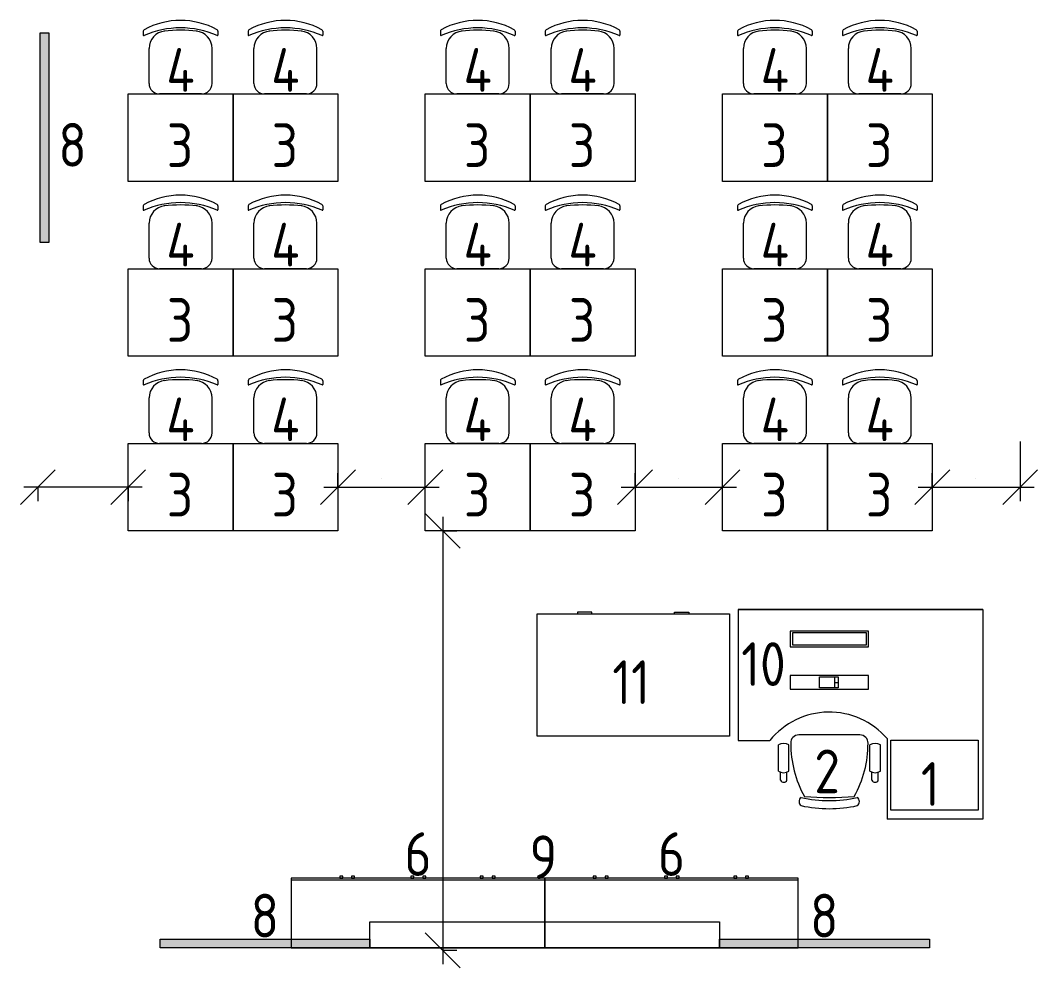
# Model space of a CAD drawing. Header units: millimetres. Extents: x -269164 to 430575, y -569542 to 36130.
# Drawn here: x 232401 to 238220, y -487798 to -482376 of the extents above; entities that cross this region are included whole.
import ezdxf

# ---------------------------------------------------------------- set-up
doc = ezdxf.new("R2010")
doc.units = ezdxf.units.MM
doc.layers.add('ТХ', color=5, linetype='Continuous', lineweight=5)
doc.layers.add('Уточнения', color=210, linetype='Continuous', lineweight=20)
doc.layers.add('ТХ_№ПОЗ', color=7, linetype='Continuous')
doc.styles.add('GOST Common_2', font='GOST_Common.ttf', dxfattribs={"width": 0.9, "height": 250})
doc.styles.add('GOST Common_3', font='GOST_Common.ttf', dxfattribs={"width": 0.9, "height": 2.5})
doc.dimstyles.new('TX-100', dxfattribs={"dimtxt": 200, "dimasz": 200, "dimexe": 80, "dimexo": 0, "dimgap": 50, "dimtad": 1, "dimtoh": 1, "dimdec": 0, "dimrnd": 10, "dimzin": 12, "dimtxsty": 'GOST Common_3', "dimblk": 'OBLIQUE', "dimcen": 1.5, "dimdle": 80, "dimclrd": 256, "dimclre": 256, "dimclrt": 256, "dimadec": 0, "dimazin": 0, "dimtfac": 1, "dimtdec": 0, "dimtmove": 0, "dimatfit": 3, "dimfxl": 1, "dimlwd": -1, "dimlwe": 15, "dimarcsym": 0})

# ---------------------------------------------------------------- blocks, each defined once
blk = doc.blocks.new('Стол учителя угловой с тумбой')
at = {"linetype": 'Continuous', "lineweight": 5}
for p, q in [((0, 0), (0, 1200)), ((0, 1200), (547.9, 1200)), ((547.9, 739), (547.9, 1200)), ((1400, 750), (1219.1, 750)), ((1400, 0), (1400, 750)), ((1400, 0), (1400, 750)), ((1400, 0), (0, 0)), ((0, 0), (1400, 0))]:
    blk.add_line(p, q, dxfattribs=at)
blk.add_lwpolyline([(26.4, 1148.7), (526.4, 1148.7), (526.4, 748.7), (26.4, 748.7)], close=True, dxfattribs=at)
blk.add_arc((878.9, 1024.4), 437, 220.76329, 321.11011, dxfattribs=at)
blk = doc.blocks.new('Кресло регулируемое')
at = {"linetype": 'Continuous'}
for p, q in [((-280.3, -163), (-280.3, -208.6)), ((-243.6, -163), (-243.6, -208.8)), ((242.1, -163), (242.1, -208.8)), ((278.9, -163), (278.9, -208.6)), ((-292.3, -214.4), (-292.3, -365.6)), ((-232.1, -214.4), (-232.1, -365.6)), ((230.7, -214.4), (230.7, -365.6)), ((290.9, -214.4), (290.9, -365.6)), ((-175.8, -421.8), (174.4, -421.8))]:
    blk.add_line(p, q, dxfattribs=at)
for centre, radius, start, end in [((-144.6, -40.7), 28.1, 124.29147, 235.70827), ((0, -747.5), 747.5, 77.60199, 102.39777), ((0, -794), 747.5, 77.60199, 102.39777), ((144.6, -40.7), 28.1, 304.29007, 55.70964), ((402.7, -373.3), 624.5, 150.90677, 180.12147), ((0, -1825.8), 1761.9, 85.39382, 94.65462), ((-404.1, -373.3), 624.5, 359.87797, 29.10589), ((-261.9, -171.6), 20.2, 24.89545, 155.33537), ((260.5, -171.5), 20.2, 24.89545, 155.33537), ((-262.2, -264.4), 58.4, 58.95098, 121.04877), ((260.8, -264.4), 58.4, 58.95101, 121.04877), ((-262.2, -315.5), 58.4, 238.95097, 301.04877), ((-176.4, -376.4), 45.4, 177.81347, 270.74787), ((175, -376.4), 45.4, 269.25187, 2.18664), ((260.8, -315.5), 58.4, 238.95097, 301.04877)]:
    blk.add_arc(centre, radius, start, end, dxfattribs=at)
blk = doc.blocks.new('Стул ученич штабелир №5-7')
at = {"color": 0, "linetype": 'ByBlock', "lineweight": -2}
for p, q in [((-120.1, 0), (120.1, 0)), ((-120.1, 0), (120.1, 0)), ((-179.9, -60), (-179.9, -260.3)), ((-179.9, -60), (-179.9, -260.3)), ((180.1, -60), (180.1, -260.3)), ((180.1, -60), (180.1, -260.3)), ((-213.4, -359), (-213.4, -337.3)), ((-213.4, -359), (-213.4, -337.3)), ((213.6, -359), (213.6, -337.3)), ((213.6, -359), (213.6, -337.3))]:
    blk.add_line(p, q, dxfattribs=at)
for centre, radius, start, end in [((-119.9, -60), 60, 90, 180), ((-119.9, -60), 60, 90, 180), ((120.1, -60), 60, 0, 90), ((120.1, -60), 60, 0, 90), ((-79.9, -260.3), 100, 180, 264.25844), ((-79.9, -260.3), 100, 180, 264.25844), ((80.1, -260.3), 100, 275.74156, 0), ((80.1, -260.3), 100, 275.74156, 0), ((-210.4, -337.3), 3, 63.89783, 180), ((-210.4, -337.3), 3, 63.89783, 180), ((0.1, 142.3), 520.8, 246.31951, 293.68049), ((0.1, 142.3), 520.8, 246.31951, 293.68049), ((210.6, -337.3), 3, 0, 116.10217), ((210.6, -337.3), 3, 0, 116.10217), ((-203.4, -359), 10, 180, 238.06825), ((-203.4, -359), 10, 180, 238.06825), ((0.1, 9), 430.5, 240.99166, 299.00834), ((0.1, 9), 430.5, 240.99166, 299.00834), ((0.1, 435.5), 800.4, 263.24698, 276.75302), ((0.1, 435.5), 800.4, 263.24698, 276.75302), ((203.6, -359), 10, 301.93175, 0), ((203.6, -359), 10, 301.93175, 0)]:
    blk.add_arc(centre, radius, start, end, dxfattribs=at)
blk = doc.blocks.new('Стол ученич с возможностью объединения №5-7')
blk.add_lwpolyline([(600, 0), (0, 0), (0, 500), (600, 500)], close=True)
blk = doc.blocks.new('A$C727b9d3d')
at = {"linetype": 'Continuous'}
blk.add_line((388, -1450), (388, 0), dxfattribs=at)
for points in [[(0, -1450), (400, -1450), (400, 0), (0, 0)], [(400, -277.1), (400, -294.4), (410.2, -294.4), (410.2, -277.1)], [(400, -344.7), (400, -362.1), (410.2, -362.1), (410.2, -344.7)], [(400, -684.1), (400, -701.5), (410.2, -701.5), (410.2, -684.1)], [(400, -751.8), (400, -769.1), (410.2, -769.1), (410.2, -751.8)], [(400, -1081), (400, -1098.4), (410.2, -1098.4), (410.2, -1081)], [(400, -1148.7), (400, -1166), (410.2, -1166), (410.2, -1148.7)]]:
    blk.add_lwpolyline(points, close=True, dxfattribs=at)
blk = doc.blocks.new('Покрытие настенное')
at = {"linetype": 'Continuous', "lineweight": 5}
blk.add_lwpolyline([(2250, -150), (250, -150), (250, 0), (2250, 0)], close=True, dxfattribs=at)
blk = doc.blocks.new('A$C3da1b1ea')
at = {"lineweight": 0}
h = blk.add_hatch(color=256, dxfattribs=at)
h.dxf.hatch_style = 1
h.paths.add_polyline_path([(0, 0), (50, 0), (50, -1200), (0, -1200)])
blk.add_lwpolyline([(0, 0), (50, 0), (50, -1200), (0, -1200), (0, 0)], dxfattribs=at)
blk = doc.blocks.new('A$C49f6806a')
at = {"linetype": 'Continuous'}
blk.add_lwpolyline([(0, -700), (1100, -700), (1100, 0), (0, 0)], close=True, dxfattribs=at)
for points in [[(313.3, -700), (313.3, -709), (231.5, -709), (231.5, -700)], [(786.7, -700), (786.7, -709), (868.5, -709), (868.5, -700)]]:
    blk.add_lwpolyline(points, dxfattribs=at)
blk = doc.blocks.new('_Oblique')
at = {"color": 0, "linetype": 'ByBlock', "lineweight": -2}
blk.add_line((-0.5, -0.5), (0.5, 0.5), dxfattribs=at)
blk = doc.blocks.new('*D11912')
at = {"layer": 'Defpoints', "color": 0, "lineweight": 40, "transparency": 16777216}
for p in [(414797.3, -294300.7), (414797.3, -296700.7), (414797.3, -296700.7)]:
    blk.add_point(p, dxfattribs=at)
at = {"layer": 'ТХ', "transparency": 16777216}
blk.add_line((414797.3, -294220.7), (414797.3, -296780.7), dxfattribs=at)
at = {"layer": 'ТХ', "lineweight": 15, "transparency": 16777216}
for p, q in [((414797.3, -294300.7), (414877.3, -294300.7)), ((414797.3, -296700.7), (414877.3, -296700.7))]:
    blk.add_line(p, q, dxfattribs=at)
at = {"layer": 'ТХ', "transparency": 16777216, "xscale": 200, "yscale": 200, "zscale": 200}
for p, rotation in [((414797.3, -294300.7), 90), ((414797.3, -296700.7), 270)]:
    blk.add_blockref('_Oblique', p, dxfattribs=dict(at, rotation=rotation))
at = {"layer": 'ТХ', "transparency": 16777216, "insert": (414746, -295500.7), "char_height": 2.5, "attachment_point": 5, "rotation": 90, "style": 'GOST Common_3'}
blk.add_mtext('2400', dxfattribs=at)
blk = doc.blocks.new('*D11913')
at = {"layer": 'Defpoints', "color": 0, "lineweight": 40, "transparency": 16777216}
for p in [(418100.2, -293788.7), (417597.3, -294050.7), (418100.2, -294050.7)]:
    blk.add_point(p, dxfattribs=at)
at = {"layer": 'ТХ', "lineweight": 15, "transparency": 16777216}
for p, q in [((418100.2, -293788.7), (418100.2, -294130.7)), ((417597.3, -294050.7), (417597.3, -293970.7))]:
    blk.add_line(p, q, dxfattribs=at)
at = {"layer": 'ТХ', "transparency": 16777216}
blk.add_line((417517.3, -294050.7), (418180.2, -294050.7), dxfattribs=at)
at = {"layer": 'ТХ', "transparency": 16777216, "xscale": 200, "yscale": 200, "zscale": 200, "rotation": 180}
blk.add_blockref('_Oblique', (417597.3, -294050.7), dxfattribs=at)
at = {"layer": 'ТХ', "transparency": 16777216, "xscale": 200, "yscale": 200, "zscale": 200}
blk.add_blockref('_Oblique', (418100.2, -294050.7), dxfattribs=at)
at = {"layer": 'ТХ', "transparency": 16777216, "insert": (417848.7, -293999.4), "char_height": 2.5, "attachment_point": 5, "style": 'GOST Common_3'}
blk.add_mtext('500', dxfattribs=at)
blk = doc.blocks.new('*D11914')
at = {"layer": 'Defpoints', "color": 0, "lineweight": 40, "transparency": 16777216}
for p in [(415897.3, -294050.7), (416397.3, -294050.7), (416397.3, -294050.7)]:
    blk.add_point(p, dxfattribs=at)
at = {"layer": 'ТХ', "lineweight": 15, "transparency": 16777216}
for p, q in [((415897.3, -294050.7), (415897.3, -293970.7)), ((416397.3, -294050.7), (416397.3, -293970.7))]:
    blk.add_line(p, q, dxfattribs=at)
at = {"layer": 'ТХ', "transparency": 16777216}
blk.add_line((415817.3, -294050.7), (416477.3, -294050.7), dxfattribs=at)
at = {"layer": 'ТХ', "transparency": 16777216, "xscale": 200, "yscale": 200, "zscale": 200, "rotation": 180}
blk.add_blockref('_Oblique', (415897.3, -294050.7), dxfattribs=at)
at = {"layer": 'ТХ', "transparency": 16777216, "xscale": 200, "yscale": 200, "zscale": 200}
blk.add_blockref('_Oblique', (416397.3, -294050.7), dxfattribs=at)
at = {"layer": 'ТХ', "transparency": 16777216, "insert": (416147.3, -293999.4), "char_height": 2.5, "attachment_point": 5, "style": 'GOST Common_3'}
blk.add_mtext('500', dxfattribs=at)
blk = doc.blocks.new('*D11915')
at = {"layer": 'Defpoints', "color": 0, "lineweight": 40, "transparency": 16777216}
for p in [(414197.3, -294050.7), (414697.3, -294050.7), (414697.3, -294050.7)]:
    blk.add_point(p, dxfattribs=at)
at = {"layer": 'ТХ', "lineweight": 15, "transparency": 16777216}
for p, q in [((414197.3, -294050.7), (414197.3, -293970.7)), ((414697.3, -294050.7), (414697.3, -293970.7))]:
    blk.add_line(p, q, dxfattribs=at)
at = {"layer": 'ТХ', "transparency": 16777216}
blk.add_line((414117.3, -294050.7), (414777.3, -294050.7), dxfattribs=at)
at = {"layer": 'ТХ', "transparency": 16777216, "xscale": 200, "yscale": 200, "zscale": 200, "rotation": 180}
blk.add_blockref('_Oblique', (414197.3, -294050.7), dxfattribs=at)
at = {"layer": 'ТХ', "transparency": 16777216, "xscale": 200, "yscale": 200, "zscale": 200}
blk.add_blockref('_Oblique', (414697.3, -294050.7), dxfattribs=at)
at = {"layer": 'ТХ', "transparency": 16777216, "insert": (414447.3, -293999.4), "char_height": 2.5, "attachment_point": 5, "style": 'GOST Common_3'}
blk.add_mtext('500', dxfattribs=at)
blk = doc.blocks.new('*D11916')
at = {"layer": 'Defpoints', "color": 0, "lineweight": 40, "transparency": 16777216}
for p in [(412480.6, -294050.7), (412480.6, -294050.7), (412997.3, -294050.7)]:
    blk.add_point(p, dxfattribs=at)
at = {"layer": 'ТХ', "transparency": 16777216}
blk.add_line((413077.3, -294050.7), (412400.6, -294050.7), dxfattribs=at)
at = {"layer": 'ТХ', "lineweight": 15, "transparency": 16777216}
for p, q in [((412480.6, -294050.7), (412480.6, -294130.7)), ((412997.3, -294050.7), (412997.3, -294130.7))]:
    blk.add_line(p, q, dxfattribs=at)
at = {"layer": 'ТХ', "transparency": 16777216, "xscale": 200, "yscale": 200, "zscale": 200, "rotation": 180}
blk.add_blockref('_Oblique', (412480.6, -294050.7), dxfattribs=at)
at = {"layer": 'ТХ', "transparency": 16777216, "xscale": 200, "yscale": 200, "zscale": 200}
blk.add_blockref('_Oblique', (412997.3, -294050.7), dxfattribs=at)
at = {"layer": 'ТХ', "transparency": 16777216, "insert": (412738.9, -293999.4), "char_height": 2.5, "attachment_point": 5, "style": 'GOST Common_3'}
blk.add_mtext('520', dxfattribs=at)
blk = doc.blocks.new('Ноутбук')
at = {"layer": 'ТХ'}
for p, q in [((2432.4, 14028.3), (2412.3, 14028.3)), ((2432.4, 14060), (2432.4, 13996.6))]:
    blk.add_line(p, q, dxfattribs=at)
for points in [[(2238.5, 13988.4), (2687.5, 13988.4), (2687.5, 14067.9), (2238.5, 14067.9)], [(2520.4, 13996.6), (2412.3, 13996.6), (2412.3, 14060), (2520.4, 14060)], [(2687.5, 13824.4), (2238.5, 13824.4), (2238.5, 13735.8), (2687.5, 13735.8)], [(2673.8, 13813.8), (2251.4, 13813.8), (2251.4, 13743.9), (2673.8, 13743.9)]]:
    blk.add_lwpolyline(points, close=True, dxfattribs=at)
blk = doc.blocks.new('ТХ1 3 этаж')
at = {"rotation": 180}
blk.add_blockref('Ноутбук', (419471.7, -281139.9), dxfattribs=at)
at = {"layer": 'ТХ', "lineweight": 0}
for name, p, rotation in [('Стул ученич штабелир №5-7', (413297.3, -291800.7), 180), ('Стул ученич штабелир №5-7', (413897.3, -291800.7), 180), ('Стул ученич штабелир №5-7', (414997.3, -291800.7), 180), ('Стул ученич штабелир №5-7', (415597.3, -291800.7), 180), ('Стул ученич штабелир №5-7', (416697.3, -291800.7), 180), ('Стул ученич штабелир №5-7', (417297.3, -291800.7), 180), ('Стол ученич с возможностью объединения №5-7', (413597.3, -291800.7), 180), ('Стол ученич с возможностью объединения №5-7', (414197.3, -291800.7), 180), ('Стол ученич с возможностью объединения №5-7', (415297.3, -291800.7), 180), ('Стол ученич с возможностью объединения №5-7', (415897.3, -291800.7), 180), ('Стол ученич с возможностью объединения №5-7', (416997.3, -291800.7), 180), ('Стол ученич с возможностью объединения №5-7', (417597.3, -291800.7), 180), ('Стул ученич штабелир №5-7', (413297.3, -292800.7), 180), ('Стул ученич штабелир №5-7', (413897.3, -292800.7), 180), ('Стул ученич штабелир №5-7', (414997.3, -292800.7), 180), ('Стул ученич штабелир №5-7', (415597.3, -292800.7), 180), ('Стул ученич штабелир №5-7', (416697.3, -292800.7), 180), ('Стул ученич штабелир №5-7', (417297.3, -292800.7), 180), ('Стол ученич с возможностью объединения №5-7', (413597.3, -292800.7), 180), ('Стол ученич с возможностью объединения №5-7', (414197.3, -292800.7), 180), ('Стол ученич с возможностью объединения №5-7', (415297.3, -292800.7), 180), ('Стол ученич с возможностью объединения №5-7', (415897.3, -292800.7), 180), ('Стол ученич с возможностью объединения №5-7', (416997.3, -292800.7), 180), ('Стол ученич с возможностью объединения №5-7', (417597.3, -292800.7), 180), ('Стул ученич штабелир №5-7', (413297.3, -293800.7), 180), ('Стул ученич штабелир №5-7', (413897.3, -293800.7), 180), ('Стул ученич штабелир №5-7', (414997.3, -293800.7), 180), ('Стул ученич штабелир №5-7', (415597.3, -293800.7), 180), ('Стул ученич штабелир №5-7', (416697.3, -293800.7), 180), ('Стул ученич штабелир №5-7', (417297.3, -293800.7), 180), ('Стол ученич с возможностью объединения №5-7', (413597.3, -293800.7), 180), ('Стол ученич с возможностью объединения №5-7', (414197.3, -293800.7), 180), ('Стол ученич с возможностью объединения №5-7', (415297.3, -293800.7), 180), ('Стол ученич с возможностью объединения №5-7', (415897.3, -293800.7), 180), ('Стол ученич с возможностью объединения №5-7', (416997.3, -293800.7), 180), ('Стол ученич с возможностью объединения №5-7', (417597.3, -293800.7), 180), ('Стол учителя угловой с тумбой', (417887, -294750.7), 180), ('Кресло регулируемое', (417008, -295890.9), 180), ('A$C727b9d3d', (413930.6, -296687.7), 90), ('A$C727b9d3d', (415380.6, -296687.7), 90), ('Покрытие настенное', (416630.6, -296687.7), 180), ('A$C3da1b1ea', (413180.6, -296687.7), 90), ('A$C3da1b1ea', (416380.6, -296687.7), 90)]:
    blk.add_blockref(name, p, dxfattribs=dict(at, rotation=rotation))
blk.add_blockref('A$C3da1b1ea', (412493.6, -291450.7), dxfattribs=at)
at = {"layer": 'ТХ', "lineweight": 0, "xscale": -1, "rotation": 180}
blk.add_blockref('A$C49f6806a', (415337, -295475.7), dxfattribs=at)
at = {"layer": 'ТХ_№ПОЗ', "char_height": 250, "width": 595, "attachment_point": 5, "line_spacing_factor": 1.139951, "style": 'GOST Common_2'}
for s, insert in [('\\pxt4.23333,8.46667,12.7,16.93333,21.16667,25.4,29.63333,33.86667,38.1,42.33333,46.56667,50.8,55.03333,59.26667,63.5,67.73333,71.96667,76.2,80.43333,84.66667,88.9,93.13333,97.36667,101.6,105.83333,110.06667,114.3,118.53333,122.76667,127,131.23333,135.46667;4', (413296.6, -291663)), ('\\pxt4.23333,8.46667,12.7,16.93333,21.16667,25.4,29.63333,33.86667,38.1,42.33333,46.56667,50.8,55.03333,59.26667,63.5,67.73333,71.96667,76.2,80.43333,84.66667,88.9,93.13333,97.36667,101.6,105.83333,110.06667,114.3,118.53333,122.76667,127,131.23333,135.46667;4', (413896.6, -291663)), ('\\pxt4.23333,8.46667,12.7,16.93333,21.16667,25.4,29.63333,33.86667,38.1,42.33333,46.56667,50.8,55.03333,59.26667,63.5,67.73333,71.96667,76.2,80.43333,84.66667,88.9,93.13333,97.36667,101.6,105.83333,110.06667,114.3,118.53333,122.76667,127,131.23333,135.46667;4', (414996.6, -291663)), ('\\pxt4.23333,8.46667,12.7,16.93333,21.16667,25.4,29.63333,33.86667,38.1,42.33333,46.56667,50.8,55.03333,59.26667,63.5,67.73333,71.96667,76.2,80.43333,84.66667,88.9,93.13333,97.36667,101.6,105.83333,110.06667,114.3,118.53333,122.76667,127,131.23333,135.46667;4', (415596.6, -291663)), ('\\pxt4.23333,8.46667,12.7,16.93333,21.16667,25.4,29.63333,33.86667,38.1,42.33333,46.56667,50.8,55.03333,59.26667,63.5,67.73333,71.96667,76.2,80.43333,84.66667,88.9,93.13333,97.36667,101.6,105.83333,110.06667,114.3,118.53333,122.76667,127,131.23333,135.46667;4', (416696.6, -291663)), ('\\pxt4.23333,8.46667,12.7,16.93333,21.16667,25.4,29.63333,33.86667,38.1,42.33333,46.56667,50.8,55.03333,59.26667,63.5,67.73333,71.96667,76.2,80.43333,84.66667,88.9,93.13333,97.36667,101.6,105.83333,110.06667,114.3,118.53333,122.76667,127,131.23333,135.46667;4', (417296.6, -291663)), ('\\pxt4.23333,8.46667,12.7,16.93333,21.16667,25.4,29.63333,33.86667,38.1,42.33333,46.56667,50.8,55.03333,59.26667,63.5,67.73333,71.96667,76.2,80.43333,84.66667,88.9,93.13333,97.36667,101.6,105.83333,110.06667,114.3,118.53333,122.76667,127,131.23333,135.46667;8', (412679.1, -292091.7)), ('\\pxt4.23333,8.46667,12.7,16.93333,21.16667,25.4,29.63333,33.86667,38.1,42.33333,46.56667,50.8,55.03333,59.26667,63.5,67.73333,71.96667,76.2,80.43333,84.66667,88.9,93.13333,97.36667,101.6,105.83333,110.06667,114.3,118.53333,122.76667,127,131.23333,135.46667;3', (413293.8, -292093.9)), ('\\pxt4.23333,8.46667,12.7,16.93333,21.16667,25.4,29.63333,33.86667,38.1,42.33333,46.56667,50.8,55.03333,59.26667,63.5,67.73333,71.96667,76.2,80.43333,84.66667,88.9,93.13333,97.36667,101.6,105.83333,110.06667,114.3,118.53333,122.76667,127,131.23333,135.46667;3', (413893.8, -292093.9)), ('\\pxt4.23333,8.46667,12.7,16.93333,21.16667,25.4,29.63333,33.86667,38.1,42.33333,46.56667,50.8,55.03333,59.26667,63.5,67.73333,71.96667,76.2,80.43333,84.66667,88.9,93.13333,97.36667,101.6,105.83333,110.06667,114.3,118.53333,122.76667,127,131.23333,135.46667;3', (414993.8, -292093.9)), ('\\pxt4.23333,8.46667,12.7,16.93333,21.16667,25.4,29.63333,33.86667,38.1,42.33333,46.56667,50.8,55.03333,59.26667,63.5,67.73333,71.96667,76.2,80.43333,84.66667,88.9,93.13333,97.36667,101.6,105.83333,110.06667,114.3,118.53333,122.76667,127,131.23333,135.46667;3', (415593.8, -292093.9)), ('\\pxt4.23333,8.46667,12.7,16.93333,21.16667,25.4,29.63333,33.86667,38.1,42.33333,46.56667,50.8,55.03333,59.26667,63.5,67.73333,71.96667,76.2,80.43333,84.66667,88.9,93.13333,97.36667,101.6,105.83333,110.06667,114.3,118.53333,122.76667,127,131.23333,135.46667;3', (416693.8, -292093.9)), ('\\pxt4.23333,8.46667,12.7,16.93333,21.16667,25.4,29.63333,33.86667,38.1,42.33333,46.56667,50.8,55.03333,59.26667,63.5,67.73333,71.96667,76.2,80.43333,84.66667,88.9,93.13333,97.36667,101.6,105.83333,110.06667,114.3,118.53333,122.76667,127,131.23333,135.46667;3', (417293.8, -292093.9)), ('\\pxt4.23333,8.46667,12.7,16.93333,21.16667,25.4,29.63333,33.86667,38.1,42.33333,46.56667,50.8,55.03333,59.26667,63.5,67.73333,71.96667,76.2,80.43333,84.66667,88.9,93.13333,97.36667,101.6,105.83333,110.06667,114.3,118.53333,122.76667,127,131.23333,135.46667;4', (413296.6, -292663)), ('\\pxt4.23333,8.46667,12.7,16.93333,21.16667,25.4,29.63333,33.86667,38.1,42.33333,46.56667,50.8,55.03333,59.26667,63.5,67.73333,71.96667,76.2,80.43333,84.66667,88.9,93.13333,97.36667,101.6,105.83333,110.06667,114.3,118.53333,122.76667,127,131.23333,135.46667;4', (413896.6, -292663)), ('\\pxt4.23333,8.46667,12.7,16.93333,21.16667,25.4,29.63333,33.86667,38.1,42.33333,46.56667,50.8,55.03333,59.26667,63.5,67.73333,71.96667,76.2,80.43333,84.66667,88.9,93.13333,97.36667,101.6,105.83333,110.06667,114.3,118.53333,122.76667,127,131.23333,135.46667;4', (414996.6, -292663)), ('\\pxt4.23333,8.46667,12.7,16.93333,21.16667,25.4,29.63333,33.86667,38.1,42.33333,46.56667,50.8,55.03333,59.26667,63.5,67.73333,71.96667,76.2,80.43333,84.66667,88.9,93.13333,97.36667,101.6,105.83333,110.06667,114.3,118.53333,122.76667,127,131.23333,135.46667;4', (415596.6, -292663)), ('\\pxt4.23333,8.46667,12.7,16.93333,21.16667,25.4,29.63333,33.86667,38.1,42.33333,46.56667,50.8,55.03333,59.26667,63.5,67.73333,71.96667,76.2,80.43333,84.66667,88.9,93.13333,97.36667,101.6,105.83333,110.06667,114.3,118.53333,122.76667,127,131.23333,135.46667;4', (416696.6, -292663)), ('\\pxt4.23333,8.46667,12.7,16.93333,21.16667,25.4,29.63333,33.86667,38.1,42.33333,46.56667,50.8,55.03333,59.26667,63.5,67.73333,71.96667,76.2,80.43333,84.66667,88.9,93.13333,97.36667,101.6,105.83333,110.06667,114.3,118.53333,122.76667,127,131.23333,135.46667;4', (417296.6, -292663)), ('\\pxt4.23333,8.46667,12.7,16.93333,21.16667,25.4,29.63333,33.86667,38.1,42.33333,46.56667,50.8,55.03333,59.26667,63.5,67.73333,71.96667,76.2,80.43333,84.66667,88.9,93.13333,97.36667,101.6,105.83333,110.06667,114.3,118.53333,122.76667,127,131.23333,135.46667;3', (413293.8, -293093.9)), ('\\pxt4.23333,8.46667,12.7,16.93333,21.16667,25.4,29.63333,33.86667,38.1,42.33333,46.56667,50.8,55.03333,59.26667,63.5,67.73333,71.96667,76.2,80.43333,84.66667,88.9,93.13333,97.36667,101.6,105.83333,110.06667,114.3,118.53333,122.76667,127,131.23333,135.46667;3', (413893.8, -293093.9)), ('\\pxt4.23333,8.46667,12.7,16.93333,21.16667,25.4,29.63333,33.86667,38.1,42.33333,46.56667,50.8,55.03333,59.26667,63.5,67.73333,71.96667,76.2,80.43333,84.66667,88.9,93.13333,97.36667,101.6,105.83333,110.06667,114.3,118.53333,122.76667,127,131.23333,135.46667;3', (414993.8, -293093.9)), ('\\pxt4.23333,8.46667,12.7,16.93333,21.16667,25.4,29.63333,33.86667,38.1,42.33333,46.56667,50.8,55.03333,59.26667,63.5,67.73333,71.96667,76.2,80.43333,84.66667,88.9,93.13333,97.36667,101.6,105.83333,110.06667,114.3,118.53333,122.76667,127,131.23333,135.46667;3', (415593.8, -293093.9)), ('\\pxt4.23333,8.46667,12.7,16.93333,21.16667,25.4,29.63333,33.86667,38.1,42.33333,46.56667,50.8,55.03333,59.26667,63.5,67.73333,71.96667,76.2,80.43333,84.66667,88.9,93.13333,97.36667,101.6,105.83333,110.06667,114.3,118.53333,122.76667,127,131.23333,135.46667;3', (416693.8, -293093.9)), ('\\pxt4.23333,8.46667,12.7,16.93333,21.16667,25.4,29.63333,33.86667,38.1,42.33333,46.56667,50.8,55.03333,59.26667,63.5,67.73333,71.96667,76.2,80.43333,84.66667,88.9,93.13333,97.36667,101.6,105.83333,110.06667,114.3,118.53333,122.76667,127,131.23333,135.46667;3', (417293.8, -293093.9)), ('\\pxt4.23333,8.46667,12.7,16.93333,21.16667,25.4,29.63333,33.86667,38.1,42.33333,46.56667,50.8,55.03333,59.26667,63.5,67.73333,71.96667,76.2,80.43333,84.66667,88.9,93.13333,97.36667,101.6,105.83333,110.06667,114.3,118.53333,122.76667,127,131.23333,135.46667;4', (413296.6, -293663)), ('\\pxt4.23333,8.46667,12.7,16.93333,21.16667,25.4,29.63333,33.86667,38.1,42.33333,46.56667,50.8,55.03333,59.26667,63.5,67.73333,71.96667,76.2,80.43333,84.66667,88.9,93.13333,97.36667,101.6,105.83333,110.06667,114.3,118.53333,122.76667,127,131.23333,135.46667;4', (413896.6, -293663)), ('\\pxt4.23333,8.46667,12.7,16.93333,21.16667,25.4,29.63333,33.86667,38.1,42.33333,46.56667,50.8,55.03333,59.26667,63.5,67.73333,71.96667,76.2,80.43333,84.66667,88.9,93.13333,97.36667,101.6,105.83333,110.06667,114.3,118.53333,122.76667,127,131.23333,135.46667;4', (414996.6, -293663)), ('\\pxt4.23333,8.46667,12.7,16.93333,21.16667,25.4,29.63333,33.86667,38.1,42.33333,46.56667,50.8,55.03333,59.26667,63.5,67.73333,71.96667,76.2,80.43333,84.66667,88.9,93.13333,97.36667,101.6,105.83333,110.06667,114.3,118.53333,122.76667,127,131.23333,135.46667;4', (415596.6, -293663)), ('\\pxt4.23333,8.46667,12.7,16.93333,21.16667,25.4,29.63333,33.86667,38.1,42.33333,46.56667,50.8,55.03333,59.26667,63.5,67.73333,71.96667,76.2,80.43333,84.66667,88.9,93.13333,97.36667,101.6,105.83333,110.06667,114.3,118.53333,122.76667,127,131.23333,135.46667;4', (416696.6, -293663)), ('\\pxt4.23333,8.46667,12.7,16.93333,21.16667,25.4,29.63333,33.86667,38.1,42.33333,46.56667,50.8,55.03333,59.26667,63.5,67.73333,71.96667,76.2,80.43333,84.66667,88.9,93.13333,97.36667,101.6,105.83333,110.06667,114.3,118.53333,122.76667,127,131.23333,135.46667;4', (417296.6, -293663)), ('\\pxt4.23333,8.46667,12.7,16.93333,21.16667,25.4,29.63333,33.86667,38.1,42.33333,46.56667,50.8,55.03333,59.26667,63.5,67.73333,71.96667,76.2,80.43333,84.66667,88.9,93.13333,97.36667,101.6,105.83333,110.06667,114.3,118.53333,122.76667,127,131.23333,135.46667;3', (413293.8, -294093.9)), ('\\pxt4.23333,8.46667,12.7,16.93333,21.16667,25.4,29.63333,33.86667,38.1,42.33333,46.56667,50.8,55.03333,59.26667,63.5,67.73333,71.96667,76.2,80.43333,84.66667,88.9,93.13333,97.36667,101.6,105.83333,110.06667,114.3,118.53333,122.76667,127,131.23333,135.46667;3', (413893.8, -294093.9)), ('\\pxt4.23333,8.46667,12.7,16.93333,21.16667,25.4,29.63333,33.86667,38.1,42.33333,46.56667,50.8,55.03333,59.26667,63.5,67.73333,71.96667,76.2,80.43333,84.66667,88.9,93.13333,97.36667,101.6,105.83333,110.06667,114.3,118.53333,122.76667,127,131.23333,135.46667;3', (414993.8, -294093.9)), ('\\pxt4.23333,8.46667,12.7,16.93333,21.16667,25.4,29.63333,33.86667,38.1,42.33333,46.56667,50.8,55.03333,59.26667,63.5,67.73333,71.96667,76.2,80.43333,84.66667,88.9,93.13333,97.36667,101.6,105.83333,110.06667,114.3,118.53333,122.76667,127,131.23333,135.46667;3', (415593.8, -294093.9)), ('\\pxt4.23333,8.46667,12.7,16.93333,21.16667,25.4,29.63333,33.86667,38.1,42.33333,46.56667,50.8,55.03333,59.26667,63.5,67.73333,71.96667,76.2,80.43333,84.66667,88.9,93.13333,97.36667,101.6,105.83333,110.06667,114.3,118.53333,122.76667,127,131.23333,135.46667;3', (416693.8, -294093.9)), ('\\pxt4.23333,8.46667,12.7,16.93333,21.16667,25.4,29.63333,33.86667,38.1,42.33333,46.56667,50.8,55.03333,59.26667,63.5,67.73333,71.96667,76.2,80.43333,84.66667,88.9,93.13333,97.36667,101.6,105.83333,110.06667,114.3,118.53333,122.76667,127,131.23333,135.46667;3', (417293.8, -294093.9)), ('\\pxt4.23333,8.46667,12.7,16.93333,21.16667,25.4,29.63333,33.86667,38.1,42.33333,46.56667,50.8,55.03333,59.26667,63.5,67.73333,71.96667,76.2,80.43333,84.66667,88.9,93.13333,97.36667,101.6,105.83333,110.06667,114.3,118.53333,122.76667,127,131.23333,135.46667;10', (416631.9, -295063.5)), ('\\pxt4.23333,8.46667,12.7,16.93333,21.16667,25.4,29.63333,33.86667,38.1,42.33333,46.56667,50.8,55.03333,59.26667,63.5,67.73333,71.96667,76.2,80.43333,84.66667,88.9,93.13333,97.36667,101.6,105.83333,110.06667,114.3,118.53333,122.76667,127,131.23333,135.46667;11', (415874.7, -295167)), ('\\pxt4.23333,8.46667,12.7,16.93333,21.16667,25.4,29.63333,33.86667,38.1,42.33333,46.56667,50.8,55.03333,59.26667,63.5,67.73333,71.96667,76.2,80.43333,84.66667,88.9,93.13333,97.36667,101.6,105.83333,110.06667,114.3,118.53333,122.76667,127,131.23333,135.46667;2', (416996, -295677.1)), ('\\pxt4.23333,8.46667,12.7,16.93333,21.16667,25.4,29.63333,33.86667,38.1,42.33333,46.56667,50.8,55.03333,59.26667,63.5,67.73333,71.96667,76.2,80.43333,84.66667,88.9,93.13333,97.36667,101.6,105.83333,110.06667,114.3,118.53333,122.76667,127,131.23333,135.46667;1', (417585.9, -295749.4)), ('\\pxt4.23333,8.46667,12.7,16.93333,21.16667,25.4,29.63333,33.86667,38.1,42.33333,46.56667,50.8,55.03333,59.26667,63.5,67.73333,71.96667,76.2,80.43333,84.66667,88.9,93.13333,97.36667,101.6,105.83333,110.06667,114.3,118.53333,122.76667,127,131.23333,135.46667;6', (414655.5, -296150.8)), ('\\pxt4.23333,8.46667,12.7,16.93333,21.16667,25.4,29.63333,33.86667,38.1,42.33333,46.56667,50.8,55.03333,59.26667,63.5,67.73333,71.96667,76.2,80.43333,84.66667,88.9,93.13333,97.36667,101.6,105.83333,110.06667,114.3,118.53333,122.76667,127,131.23333,135.46667;9', (415372.9, -296168.7)), ('\\pxt4.23333,8.46667,12.7,16.93333,21.16667,25.4,29.63333,33.86667,38.1,42.33333,46.56667,50.8,55.03333,59.26667,63.5,67.73333,71.96667,76.2,80.43333,84.66667,88.9,93.13333,97.36667,101.6,105.83333,110.06667,114.3,118.53333,122.76667,127,131.23333,135.46667;6', (416105.5, -296150.8)), ('\\pxt4.23333,8.46667,12.7,16.93333,21.16667,25.4,29.63333,33.86667,38.1,42.33333,46.56667,50.8,55.03333,59.26667,63.5,67.73333,71.96667,76.2,80.43333,84.66667,88.9,93.13333,97.36667,101.6,105.83333,110.06667,114.3,118.53333,122.76667,127,131.23333,135.46667;8', (413779.4, -296503)), ('\\pxt4.23333,8.46667,12.7,16.93333,21.16667,25.4,29.63333,33.86667,38.1,42.33333,46.56667,50.8,55.03333,59.26667,63.5,67.73333,71.96667,76.2,80.43333,84.66667,88.9,93.13333,97.36667,101.6,105.83333,110.06667,114.3,118.53333,122.76667,127,131.23333,135.46667;8', (416979.4, -296503))]:
    blk.add_mtext(s, dxfattribs=dict(at, insert=insert))
at = {"layer": 'ТХ'}
for base, p1, p2, picture, middle in [((418100.2, -294050.7), (417597.3, -294050.7), (418100.2, -293788.7), '*D11913', (417848.7, -293999.4)), ((412480.6, -294050.7), (412997.3, -294050.7), (412480.6, -294050.7), '*D11916', (412738.9, -293999.4)), ((414697.3, -294050.7), (414197.3, -294050.7), (414697.3, -294050.7), '*D11915', (414447.3, -293999.4)), ((416397.3, -294050.7), (415897.3, -294050.7), (416397.3, -294050.7), '*D11914', (416147.3, -293999.4))]:
    dim = blk.add_linear_dim(base=base, p1=p1, p2=p2, dimstyle='TX-100', dxfattribs=at)
    dim.commit()
    dim.dimension.update_dxf_attribs({"geometry": picture, "text_midpoint": middle})
dim = blk.add_linear_dim(base=(414797.3, -296700.7), p1=(414797.3, -294300.7), p2=(414797.3, -296700.7), angle=90, dimstyle='TX-100', dxfattribs=at)
dim.commit()
dim.dimension.update_dxf_attribs({"geometry": '*D11912', "text_midpoint": (414746, -295500.7)})

msp = doc.modelspace()

# ---------------------------------------------------------------- block references
at = {"layer": 'Уточнения', "lineweight": 50}
msp.add_blockref('ТХ1 3 этаж', (-179979.78, -190997.11), dxfattribs=at)

doc.saveas('drawing.dxf')
